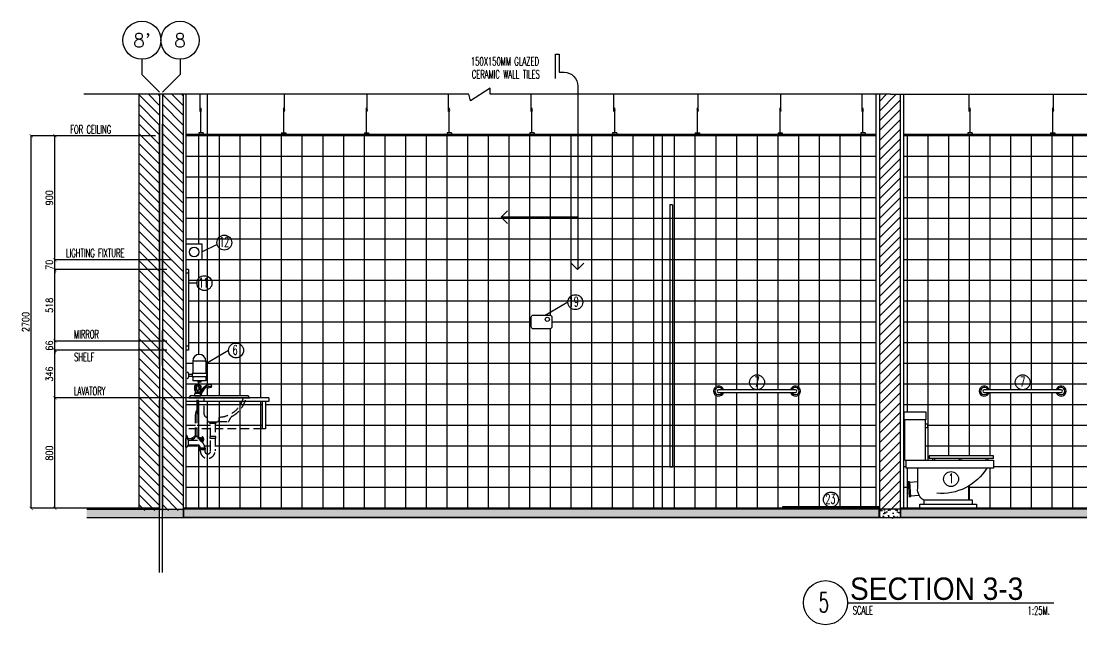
# Model space of a CAD drawing. Extents: x -139655 to -110778, y 166361 to 186286.
# Drawn here: x -127490 to -119799, y 171573 to 175946 of the extents above; entities that cross this region are included whole.
import ezdxf
from ezdxf.enums import TextEntityAlignment as Align

# ---------------------------------------------------------------- set-up
doc = ezdxf.new("R2010")
doc.units = 0
doc.header["$LTSCALE"] = 500
doc.header["$MEASUREMENT"] = 0
doc.linetypes.add('CENTERX2', pattern=[4, 2.5, -0.5, 0.5, -0.5])
doc.linetypes.add('HIDDEN2', pattern=[0.1875, 0.125, -0.0625])
doc.layers.get('0').update_dxf_attribs({"linetype": 'CONTINUOUS'})
doc.layers.get('DEFPOINTS').update_dxf_attribs({"linetype": 'CONTINUOUS'})
for name, color, linetype in [('AX-CR', 2, 'CONTINUOUS'), ('AX-TXT', 2, 'CONTINUOUS'), ('AXES', 11, 'CENTERX2'), ('CONC', 3, 'CONTINUOUS'), ('DIM1', 2, 'CONTINUOUS'), ('Dimout', 4, 'CONTINUOUS'), ('DW', 7, 'CONTINUOUS'), ('ELE', 3, 'CONTINUOUS'), ('ELV', 7, 'CONTINUOUS'), ('FIX', 2, 'CONTINUOUS'), ('HatchA', 11, 'CONTINUOUS'), ('P-FIXT', 3, 'CONTINUOUS'), ('P-FIXT-MISC', 84, 'CONTINUOUS'), ('P-HIDE', 1, 'CONTINUOUS'), ('P-HIDE-2', 7, 'HIDDEN2'), ('PART', 9, 'CONTINUOUS'), ('Plaster', 7, 'CONTINUOUS'), ('SANI', 2, 'CONTINUOUS'), ('Tile', 5, 'CONTINUOUS'), ('TITLE', 1, 'CONTINUOUS'), ('TXT', 2, 'CONTINUOUS'), ('TXT1', 2, 'CONTINUOUS'), ('WALL', 6, 'CONTINUOUS'), ('WallPartition', 2, 'CONTINUOUS'), ('Windows', 9, 'CONTINUOUS')]:
    doc.layers.add(name, color=color, linetype=linetype)
doc.styles.add('DIM', font='simplex.shx', dxfattribs={"width": 0.85})
doc.styles.add('ROMANS', font='romans.shx', dxfattribs={"width": 0.6})
doc.styles.add('TTXT', font='swisse.ttf', dxfattribs={"width": 0.9})
doc.dimstyles.new('DIM1-25', dxfattribs={"dimscale": 25, "dimtxt": 2, "dimasz": 1, "dimexe": 0.03, "dimexo": 0.03, "dimgap": 0.6, "dimtad": 1, "dimdec": 0, "dimdsep": 46, "dimtxsty": 'DIM', "dimblk1": 'ARCHTICK', "dimblk2": 'ARCHTICK', "dimsah": 1, "dimcen": 0.09, "dimdle": 0.03, "dimclrd": 256, "dimclrt": 2, "dimadec": 0, "dimazin": 0, "dimtfac": 1, "dimtdec": 0, "dimtix": 1, "dimtmove": 1, "dimatfit": 3, "dimldrblk": 'ARCHTICK', "dimfxl": 0, "dimtvp": 2, "dimtolj": 1, "dimtzin": 0, "dimarcsym": 0})
pattern_1 = [(37.5, (33211.824, -30124.08), (-1.574834, 48.170594), [0, -38, 0, -42.5, 0, -40.625]), (7.5, (33211.824, -30124.08), (44.244418, 70.553652), [0, -20.5, 0, -34.25, 0, -13.125]), (327.5, (33181.074, -30124.08), (77.8535465, 0.141476), [0, -12.5, 0, -45, 0, -58.75]), (317.5, (33181.074, -30124.08), (75.153165, 21.941889), [0, -6.25, 0, -29.5, 0, -33.75])]

# ---------------------------------------------------------------- blocks, each defined once
blk = doc.blocks.new('AM-FC4SA')
at = {"layer": 'P-FIXT-MISC'}
for p, q in [((-17.3, 77.5), (17.2, 77.5)), ((-17.3, 77.5), (-17.3, 75.5)), ((17.2, 77.5), (17.2, 75.5)), ((100.1, 80), (101, 81)), ((101.5, 66.4), (100.1, 80)), ((102.5, 66.5), (101, 81)), ((-22.5, 1), (-18, 20)), ((-22.5, 1), (22.5, 1)), ((-22.5, 1), (-22.5, 0)), ((-22.5, 0), (22.5, 0)), ((-17.3, 75.5), (-22, 73)), ((-22, 73), (22, 73)), ((-22, 73), (-22, 44)), ((-22, 44), (-19.1, 38.6)), ((-18.5, 36.2), (-18.5, 28.5)), ((-18.5, 28.5), (-17.5, 25.5)), ((-18.5, 28.5), (18.5, 28.5)), ((-18, 20), (18, 20)), ((-17.5, 25.5), (17.5, 25.5)), ((-17.4, 44), (-7.8, 44)), ((-17.3, 75.5), (17.2, 75.5)), ((-17.3, 61.4), (-17.3, 45.3)), ((-15.5, 20), (-15, 25.5)), ((-8, 61.5), (-8, 45.5)), ((17.4, 44), (7.8, 44)), ((8, 61.5), (8, 45.5)), ((15.5, 20), (15, 25.5)), ((17.2, 75.5), (22, 73)), ((17.3, 61.4), (17.3, 45.3)), ((18.5, 28.5), (17.5, 25.5)), ((22.5, 1), (18, 20)), ((18.5, 36.2), (18.5, 28.5)), ((22, 44), (19.1, 38.6)), ((22, 73), (22, 44)), ((22.5, 1), (22.5, 0)), ((71.5, 64), (74.3, 54.2)), ((102.5, 66.5), (73.6, 64.1)), ((97.4, 60.8), (74.3, 54.2)), ((74.3, 54.2), (75.4, 54)), ((96.6, 60), (75.4, 54)), ((95.9, 66), (97.4, 60.8)), ((96.6, 60), (97.4, 60.8))]:
    blk.add_line(p, q, dxfattribs=at)
blk.add_lwpolyline([(64.1, 74, 0.069176), (29, 46.6, 0.009652), (24.7, 42, 0.014967), (18.5, 34.6, 0.014456)], format="xyb", dxfattribs=at)
for centre, radius, start, end in [((90.1, 29.8), 50, 92.67809, 122.01986), ((89.2, 30.8), 50, 92.85404, 120.11892), ((98.2, -150.7), 231.7, 89.31853, 92.85404), ((97.5, -127.6), 207.6, 89.28153, 92.67809), ((-34, 60.3), 16.7, 3.59264, 44.33483), ((-37.3, 53.3), 22, 322.58773, 330.16369), ((-23.5, 36.2), 5, 0, 28.30076), ((-22.3, 45.3), 5, 324.03892, 0), ((5.7, 60.5), 13.8, 130.81779, 175.78341), ((-3, 45.5), 5, 180, 215.96108), ((6.4, 52.3), 16.6, 215.96108, 236.64562), ((0, 67.1), 5, 49.18221, 130.81779), ((0, 42.6), 5, 236.64562, 303.35438), ((-6.4, 52.3), 16.6, 303.35438, 324.03892), ((-5.7, 60.5), 13.8, 4.21659, 49.18221), ((3, 45.5), 5, 324.03892, 0), ((34, 60.3), 16.7, 135.66517, 176.40736), ((22.3, 45.3), 5, 180, 215.96108), ((127.1, -29.2), 119.6, 122.01986, 155.71771), ((37.3, 53.3), 22, 209.83631, 217.41227), ((23.5, 36.2), 5, 151.69924, 180), ((121.7, -20.9), 101.6, 129.63158, 167.56112), ((76, 34.2), 30, 94.66712, 129.63158)]:
    blk.add_arc(centre, radius, start, end, dxfattribs=at)
blk = doc.blocks.new('AQLYNC-S')
at = {"layer": 'P-FIXT'}
blk.add_lwpolyline([(20, 800), (462, 800), (452, 815.6), (30, 815.6)], close=True, dxfattribs=at)
at = {"layer": 'P-HIDE'}
blk.add_point((0, 0), dxfattribs=at)
at = {"layer": 'P-HIDE-2'}
for p, q in [((14.3, 506.3), (44.5, 506.3)), ((44.5, 492.5), (14.3, 492.5)), ((98.6, 512.2), (105.5, 512.2)), ((98.6, 490.8), (98.6, 512.2)), ((105.5, 512.2), (105.5, 488.9)), ((116.4, 502.3), (105.5, 502.3)), ((116.4, 496.4), (105.5, 496.4))]:
    blk.add_line(p, q, dxfattribs=at)
for points in [[(70, 523), (70, 683.4, -0.080612), (71.5, 692.8), (79.5, 713.6, 0.080612), (81, 723.1), (81, 800)], [(80, 523), (80, 683.4, -0.067257), (80.7, 688.7), (88.5, 709.2, 0.088566), (91, 723.1), (91, 800)], [(415.7, 800, -0.327165), (243.3, 660.9, 0.400713), (238.5, 655.9), (238.5, 630.7, -0.414214), (236.5, 628.7), (230.5, 628.7, 0.414214), (229.5, 627.7), (229.5, 624.1), (219.5, 624.1), (174.5, 624.1), (164.5, 624.1), (164.5, 627.7, 0.414214), (163.5, 628.7), (157.5, 628.7, -0.414214), (155.5, 630.7), (155.5, 657.7, 0.420596), (152.4, 660.7, -0.420596), (132, 680.7), (132, 798.7, 0.065023), (131.8, 800)], [(236.5, 628.7), (307.5, 628.7, 0.280402), (311.9, 631.4), (325.4, 657.5, -0.150095), (333.6, 665.9, 0.212727), (436.3, 799.9)], [(14.7, 496.8, 0.013397), (14.8, 499.4, 0.162853), (4.9, 528.9), (0, 528.9), (0, 469.8)], [(15, 460), (82.5, 460, -0.414214), (104, 438.5), (104, 436.5), (136, 436.5), (136, 438.5, 0.414214), (82.5, 492), (15, 492)], [(64.7, 517.1), (64.7, 513.2, -0.414214), (59.7, 508.3), (51.4, 508.3)], [(85.3, 517.1), (85.3, 513.2, 0.414214), (90.3, 508.3), (98.6, 508.3)], [(212, 509.3), (212, 428.1), (211, 424.2), (211, 415.7, -1), (104, 415.7), (104, 424.2), (103, 425.2), (137, 425.2), (136, 424.2), (136, 415.7, 1), (179, 415.7), (179, 424.2), (178, 428.1), (178, 509.3)], [(120.3, 518.1, -0.221339), (129, 499.4, -0.221339), (120.3, 480.7)]]:
    blk.add_lwpolyline(points, format="xyb", dxfattribs=at)
for points in [[(175.5, 615.2, -0.414214), (173.5, 617.2), (173.5, 624.1), (216.5, 624.1), (216.5, 617.2, -0.414214), (214.5, 615.2)], [(0, 508.5), (1.1, 508.5, -0.40432), (15, 494), (15, 458, -0.40432), (1.1, 443.5), (0, 443.5)], [(214.5, 519.8), (175.5, 519.8, 0.414214), (173.5, 517.8), (173.5, 509.3), (216.5, 509.3), (216.5, 517.8, 0.414214)], [(99.5, 426), (99.5, 425.2), (140.5, 425.2), (140.5, 426), (141.5, 426), (141.5, 434.5, 0.414214), (139.5, 436.5), (100.5, 436.5, 0.414214), (98.5, 434.5), (98.5, 426)]]:
    blk.add_lwpolyline(points, format="xyb", close=True, dxfattribs=at)
for points in [[(211, 615.2), (211, 519.8), (179, 519.8), (179, 615.2)], [(44.5, 492), (44.5, 512.2), (51.4, 512.2)], [(51.4, 512.2), (51.4, 492)], [(116.4, 483.5), (116.4, 518.1), (120.3, 518.1), (120.3, 480.7)]]:
    blk.add_lwpolyline(points, dxfattribs=at)
blk.add_lwpolyline([(60.2, 517.1), (60.2, 523), (89.8, 523), (89.8, 517.1)], close=True, dxfattribs=at)
at = {"layer": 'P-FIXT-MISC'}
blk.add_blockref('AM-FC4SA', (84.9, 815.6), dxfattribs=at)
blk = doc.blocks.new('_ARCHTICK')
at = {"color": 0, "linetype": 'ByBlock', "const_width": 0.15}
blk.add_lwpolyline([(-0.5, -0.5), (0.5, 0.5)], dxfattribs=at)
blk = doc.blocks.new('*D76')
at = {"layer": 'DEFPOINTS', "color": 0}
for p in [(-127246.6, 173216.6), (-126248.5, 173216.6), (-126485.9, 172416.6)]:
    blk.add_point(p, dxfattribs=at)
at = {"layer": 'Dimout', "color": 0, "lineweight": -2}
for p, q in [((-126249.3, 173216.6), (-127247.4, 173216.6)), ((-126486.6, 172416.6), (-127247.4, 172416.6))]:
    blk.add_line(p, q, dxfattribs=at)
at = {"layer": 'Dimout', "lineweight": -2}
blk.add_line((-127246.6, 172415.8), (-127246.6, 173217.3), dxfattribs=at)
at = {"layer": 'Dimout', "lineweight": -2, "xscale": 25, "yscale": 25, "zscale": 25}
for p, rotation in [((-127246.6, 173216.6), 90), ((-127246.6, 172416.6), 270)]:
    blk.add_blockref('_ARCHTICK', p, dxfattribs=dict(at, rotation=rotation))
at = {"layer": 'Dimout', "color": 2, "insert": (-127286.6, 172816.6), "char_height": 50, "attachment_point": 5, "rotation": 90, "style": 'DIM'}
blk.add_mtext('\\A1;800', dxfattribs=at)
blk = doc.blocks.new('*D75')
at = {"layer": 'DEFPOINTS', "color": 0}
for p in [(-127417.5, 175116.6), (-126515.6, 175116.6), (-126485.9, 172416.6)]:
    blk.add_point(p, dxfattribs=at)
at = {"layer": 'Dimout', "color": 0, "lineweight": -2}
for p, q in [((-126516.4, 175116.6), (-127418.2, 175116.6)), ((-126486.6, 172416.6), (-127418.2, 172416.6))]:
    blk.add_line(p, q, dxfattribs=at)
at = {"layer": 'Dimout', "lineweight": -2}
blk.add_line((-127417.5, 172415.8), (-127417.5, 175117.3), dxfattribs=at)
at = {"layer": 'Dimout', "lineweight": -2, "xscale": 25, "yscale": 25, "zscale": 25}
for p, rotation in [((-127417.5, 175116.6), 90), ((-127417.5, 172416.6), 270)]:
    blk.add_blockref('_ARCHTICK', p, dxfattribs=dict(at, rotation=rotation))
at = {"layer": 'Dimout', "color": 2, "insert": (-127457.5, 173766.6), "char_height": 50, "attachment_point": 5, "rotation": 90, "style": 'DIM'}
blk.add_mtext('\\A1;2700', dxfattribs=at)
blk = doc.blocks.new('COMP')
at = {"layer": 'FIX'}
for p, q in [((-0.0411, 0.35), (-0.0411, 0.6416)), ((0.1079, 0.35), (0.1079, 0.6416)), ((-0.0575, 0.6125), (-0.0575, 0.5833)), ((-0.0411, 0.6125), (-0.0575, 0.6125)), ((-0.0575, 0.5833), (-0.0411, 0.5833)), ((-0.5343, 0.3618), (-0.5343, 0.3792)), ((-0.5343, 0.3792), (-0.0685, 0.3792)), ((-0.5343, 0.3618), (-0.0685, 0.3618)), ((-0.5343, 0.35), (-0.5343, 0.2917)), ((0.1079, 0.35), (-0.5343, 0.35)), ((-0.4959, 0.35), (-0.4959, 0.3618)), ((-0.4825, 0.35), (-0.4825, 0.3618)), ((-0.301, 0.35), (-0.301, 0.3618)), ((-0.2876, 0.35), (-0.2876, 0.3618)), ((-0.1087, 0.35), (-0.1087, 0.3618)), ((-0.0953, 0.35), (-0.0953, 0.3618)), ((-0.0685, 0.3792), (-0.0685, 0.3618)), ((0.0971, 0.2917), (0.0971, 0.35)), ((-0.5343, 0.2917), (0.0971, 0.2917)), ((0.0146, 0.1458), (0.0146, 0.2917)), ((-0.3528, 0.1603), (-0.3528, 0.0583)), ((0.0146, 0.1914), (0.0738, 0.1873)), ((0.0741, 0.1923), (0.0665, 0.0825)), ((0.0741, 0.1923), (0.0841, 0.1916)), ((0.0841, 0.1916), (0.0765, 0.0818)), ((0.0027, 0.092), (0.0669, 0.0875)), ((0.0665, 0.0825), (0.0765, 0.0818)), ((-0.382, 0.0583), (-0.0292, 0.0583)), ((-0.382, 0.0292), (-0.382, 0.0583)), ((-0.0292, 0.0583), (-0.0292, 0.0292))]:
    blk.add_line(p, q, dxfattribs=at)
for points in [[(0.1117, 0.6416), (0.1117, 0.7), (-0.0449, 0.7), (-0.0449, 0.6416)], [(0, 0), (0, 0.0292), (-0.4111, 0.0292), (-0.4111, 0)]]:
    blk.add_lwpolyline(points, close=True, dxfattribs=at)
for centre, radius, start, end in [((-0.1594, 0.4916), 0.3837, 211.41144, 275.3446), ((-0.0802, 0.1385), 0.0951, 302.4712, 4.3987)]:
    blk.add_arc(centre, radius, start, end, dxfattribs=at)
blk = doc.blocks.new('AXU')
at = {"layer": 'AX-CR'}
blk.add_circle((0, 350), 350, dxfattribs=at)
at = {"layer": 'AX-TXT', "style": 'ROMANS'}
blk.add_attdef('AX', text='', height=250, dxfattribs=at).set_placement((0, 350), align=Align.MIDDLE)
blk = doc.blocks.new('*D80')
at = {"layer": 'DEFPOINTS', "color": 0}
for p in [(-127246.6, 174146.6), (-126434.6, 174146.6), (-126434.6, 173628.9)]:
    blk.add_point(p, dxfattribs=at)
at = {"layer": 'Dimout', "color": 0, "lineweight": -2}
for p, q in [((-126435.4, 174146.6), (-127247.4, 174146.6)), ((-126435.4, 173628.9), (-127247.4, 173628.9))]:
    blk.add_line(p, q, dxfattribs=at)
at = {"layer": 'Dimout', "lineweight": -2}
blk.add_line((-127246.6, 173628.1), (-127246.6, 174147.3), dxfattribs=at)
at = {"layer": 'Dimout', "lineweight": -2, "xscale": 25, "yscale": 25, "zscale": 25}
for p, rotation in [((-127246.6, 174146.6), 90), ((-127246.6, 173628.9), 270)]:
    blk.add_blockref('_ARCHTICK', p, dxfattribs=dict(at, rotation=rotation))
at = {"layer": 'Dimout', "color": 2, "insert": (-127286.6, 173887.7), "char_height": 50, "attachment_point": 5, "rotation": 90, "style": 'DIM'}
blk.add_mtext('\\A1;518', dxfattribs=at)
blk = doc.blocks.new('*D79')
at = {"layer": 'DEFPOINTS', "color": 0}
for p in [(-127246.6, 173628.9), (-126434.6, 173628.9), (-126434.6, 173562.9)]:
    blk.add_point(p, dxfattribs=at)
at = {"layer": 'Dimout', "color": 0, "lineweight": -2}
for p, q in [((-126435.4, 173628.9), (-127247.4, 173628.9)), ((-126435.4, 173562.9), (-127247.4, 173562.9))]:
    blk.add_line(p, q, dxfattribs=at)
at = {"layer": 'Dimout', "lineweight": -2}
for p, q in [((-127246.6, 173628.9), (-127246.6, 173653.9)), ((-127246.6, 173562.9), (-127246.6, 173628.9)), ((-127246.6, 173562.9), (-127246.6, 173537.9))]:
    blk.add_line(p, q, dxfattribs=at)
at = {"layer": 'Dimout', "lineweight": -2, "xscale": 25, "yscale": 25, "zscale": 25}
for p, rotation in [((-127246.6, 173628.9), 270), ((-127246.6, 173562.9), 90)]:
    blk.add_blockref('_ARCHTICK', p, dxfattribs=dict(at, rotation=rotation))
at = {"layer": 'Dimout', "color": 2, "insert": (-127286.6, 173595.9), "char_height": 50, "attachment_point": 5, "rotation": 90, "style": 'DIM'}
blk.add_mtext('\\A1;66', dxfattribs=at)
blk = doc.blocks.new('*D78')
at = {"layer": 'DEFPOINTS', "color": 0}
for p in [(-127246.6, 174216.6), (-126401.6, 174216.6), (-126434.6, 174146.6)]:
    blk.add_point(p, dxfattribs=at)
at = {"layer": 'Dimout', "color": 0, "lineweight": -2}
for p, q in [((-126402.3, 174216.6), (-127247.4, 174216.6)), ((-126435.4, 174146.6), (-127247.4, 174146.6))]:
    blk.add_line(p, q, dxfattribs=at)
at = {"layer": 'Dimout', "lineweight": -2}
for p, q in [((-127246.6, 174216.6), (-127246.6, 174241.6)), ((-127246.6, 174146.6), (-127246.6, 174216.6)), ((-127246.6, 174146.6), (-127246.6, 174121.6))]:
    blk.add_line(p, q, dxfattribs=at)
at = {"layer": 'Dimout', "lineweight": -2, "xscale": 25, "yscale": 25, "zscale": 25}
for p, rotation in [((-127246.6, 174216.6), 270), ((-127246.6, 174146.6), 90)]:
    blk.add_blockref('_ARCHTICK', p, dxfattribs=dict(at, rotation=rotation))
at = {"layer": 'Dimout', "color": 2, "insert": (-127286.6, 174181.6), "char_height": 50, "attachment_point": 5, "rotation": 90, "style": 'DIM'}
blk.add_mtext('\\A1;70', dxfattribs=at)
blk = doc.blocks.new('*D77')
at = {"layer": 'DEFPOINTS', "color": 0}
for p in [(-127246.6, 175116.6), (-126515.6, 175116.6), (-126536.9, 174216.6)]:
    blk.add_point(p, dxfattribs=at)
at = {"layer": 'Dimout', "color": 0, "lineweight": -2}
for p, q in [((-126516.4, 175116.6), (-127247.4, 175116.6)), ((-126537.6, 174216.6), (-127247.4, 174216.6))]:
    blk.add_line(p, q, dxfattribs=at)
at = {"layer": 'Dimout', "lineweight": -2}
blk.add_line((-127246.6, 174215.8), (-127246.6, 175117.3), dxfattribs=at)
at = {"layer": 'Dimout', "lineweight": -2, "xscale": 25, "yscale": 25, "zscale": 25}
for p, rotation in [((-127246.6, 175116.6), 90), ((-127246.6, 174216.6), 270)]:
    blk.add_blockref('_ARCHTICK', p, dxfattribs=dict(at, rotation=rotation))
at = {"layer": 'Dimout', "color": 2, "insert": (-127286.6, 174666.6), "char_height": 50, "attachment_point": 5, "rotation": 90, "style": 'DIM'}
blk.add_mtext('\\A1;900', dxfattribs=at)
blk = doc.blocks.new('*D74')
at = {"layer": 'DEFPOINTS', "color": 0}
for p in [(-127246.6, 173562.9), (-126434.6, 173562.9), (-126248.5, 173216.6)]:
    blk.add_point(p, dxfattribs=at)
at = {"layer": 'Dimout', "color": 0, "lineweight": -2}
for p, q in [((-126435.4, 173562.9), (-127247.4, 173562.9)), ((-126249.3, 173216.6), (-127247.4, 173216.6))]:
    blk.add_line(p, q, dxfattribs=at)
at = {"layer": 'Dimout', "lineweight": -2}
blk.add_line((-127246.6, 173215.8), (-127246.6, 173563.7), dxfattribs=at)
at = {"layer": 'Dimout', "lineweight": -2, "xscale": 25, "yscale": 25, "zscale": 25}
for p, rotation in [((-127246.6, 173562.9), 90), ((-127246.6, 173216.6), 270)]:
    blk.add_blockref('_ARCHTICK', p, dxfattribs=dict(at, rotation=rotation))
at = {"layer": 'Dimout', "color": 2, "insert": (-127286.6, 173389.7), "char_height": 50, "attachment_point": 5, "rotation": 90, "style": 'DIM'}
blk.add_mtext('\\A1;346', dxfattribs=at)
blk = doc.blocks.new('GAN')
for p, q in [((-0.0212, 0.1644), (-0.0212, 0.29)), ((-0.0155, 0.01), (-0.0155, 0.1918)), ((0, 0.01), (-0.031, 0.01)), ((-0.031, 0.01), (-0.031, 0)), ((0, 0.01), (0, 0))]:
    blk.add_line(p, q)
blk.add_lwpolyline([(-0.0118, 0.184), (-0.024, 0.1754), (-0.0113, 0.1703)])
blk = doc.blocks.new('A$C64FB74DC')
at = {"layer": 'FIX'}
blk.add_lwpolyline([(36.6, 46.2, 1), (36.6, 27.1), (594.2, 27.1, 1), (594.2, 46.2)], format="xyb", close=True, dxfattribs=at)
for centre, radius, start, end in [((36.6, 36.6), 36.6, 15.06895, 344.93105), ((36.6, 36.6), 26.6, 20.95176, 339.04824), ((594.2, 36.6), 36.6, 195.06895, 164.93105), ((594.2, 36.6), 26.6, 200.95176, 159.04824)]:
    blk.add_arc(centre, radius, start, end, dxfattribs=at)
blk = doc.blocks.new('walling')
at = {"layer": 'ELV'}
blk.add_line((0.1363, -1.1797), (-0.4198, -1.1797), dxfattribs=at)
blk.add_lwpolyline([(-0.025, -0.176), (-0.025, 0), (0, 0), (0, -0.1306), (0.0363, -0.1306, -0.414214), (0.1363, -0.2306), (0.1363, -1.5582)], format="xyb", dxfattribs=at)
at = {"layer": 'WALL'}
for p, q in [((-0.4198, -1.1797), (-0.3736, -1.1334)), ((-0.4198, -1.1797), (-0.3736, -1.2259)), ((0.1345, -1.56), (0.0882, -1.5137)), ((0.1345, -1.56), (0.1808, -1.5137))]:
    blk.add_line(p, q, dxfattribs=at)
at = {"layer": 'TXT', "style": 'ROMANS', "width": 0.6}
for s, p in [('150X150MM GLAZED', (-0.639, -0.0816)), ('CERAMIC WALL TILES', (-0.6331, -0.1746))]:
    blk.add_text(s, height=0.06, dxfattribs=at).set_placement(p)

msp = doc.modelspace()

# ---------------------------------------------------------------- hatches: boundary and pattern name
at = {"layer": 'HatchA'}
h = msp.add_hatch(dxfattribs=at)
h.set_pattern_fill('ANSI31', color=256, scale=400, style=0)
h.set_pattern_definition([(135, (-334354.27, -28050.13), (35.355339, 35.355339), [])])
h.paths.add_polyline_path([(-126636.6, 175416.6), (-126486.6, 175416.6), (-126486.6, 172401.6), (-126636.6, 172401.6)])
h = msp.add_hatch(dxfattribs=at)
h.set_pattern_fill('ANSI31', color=256, scale=400, style=0)
h.set_pattern_definition([(135, (-334184.27, -28050.13), (35.355339, 35.355339), [])])
h.paths.add_polyline_path([(-126466.6, 175416.6), (-126316.6, 175416.6), (-126316.6, 172401.6), (-126466.6, 172401.6)])
h = msp.add_hatch(dxfattribs=at)
h.set_pattern_fill('ANSI31', color=256, scale=400, style=0)
h.set_pattern_definition([(45, (9782.18, -30875.59), (-35.355339, 35.355339), [])])
h.paths.add_polyline_path([(-121116.6, 175416.6), (-121187, 175416.6), (-121266.6, 175416.6), (-121266.6, 172401.6), (-121116.6, 172401.6)])
at = {"layer": 'Windows'}
h = msp.add_hatch(dxfattribs=at)
h.set_pattern_fill('AR-SAND', color=256, scale=25, style=0)
h.set_pattern_definition(pattern_1)
h.paths.add_polyline_path([(-126486.6, 172410.6), (-127015.5, 172410.6), (-127015.5, 172346.6), (-126486.6, 172346.6)])
h.paths.add_polyline_path([(-126316.6, 172410.6), (-126466.6, 172410.6), (-126466.6, 172401.6), (-126466.6, 172346.6), (-126316.6, 172346.6)])
h.paths.add_polyline_path([(-121270.6, 172410.6), (-126312.6, 172410.6), (-126312.6, 172350.6), (-121270.6, 172350.6)])
h = msp.add_hatch(dxfattribs=at)
h.set_pattern_fill('AR-SAND', color=256, scale=25, style=0)
h.set_pattern_definition(pattern_1)
h.paths.add_polyline_path([(-121116.6, 172410.6), (-121266.6, 172410.6), (-121266.6, 172346.6), (-121116.6, 172346.6)])
h = msp.add_hatch(dxfattribs=at)
h.set_pattern_fill('AR-SAND', color=256, scale=25, style=0)
h.set_pattern_definition(pattern_1)
h.paths.add_polyline_path([(-119266.6, 172410.6), (-121112.6, 172410.6), (-121112.6, 172350.6), (-119266.6, 172350.6)])
h.paths.add_polyline_path([(-115320.6, 172410.6), (-119266.6, 172410.6), (-119266.6, 172350.6), (-115320.6, 172350.6)])
h.paths.add_polyline_path([(-114617.8, 172410.6), (-115316.6, 172410.6), (-115316.6, 172346.6), (-114617.8, 172346.6)])

# ---------------------------------------------------------------- linework, layer by layer
for p, q in [((-121295.4, 175126.6), (-126291.7, 175126.6)), ((-115345.4, 175126.6), (-121087.9, 175126.6))]:
    msp.add_line(p, q)
at = {"layer": 'AXES'}
for p, q in [((-126614.6, 175670.3), (-126614.6, 175559.3)), ((-126338.6, 175670.3), (-126338.6, 175559.3)), ((-126486.6, 175431.3), (-126614.6, 175559.3)), ((-126466.6, 175431.3), (-126338.6, 175559.3)), ((-126486.6, 171952.7), (-126486.6, 175431.3)), ((-126466.6, 171952.7), (-126466.6, 175431.3))]:
    msp.add_line(p, q, dxfattribs=at)
at = {"layer": 'CONC'}
msp.add_lwpolyline([(-123791.6, 173732.6), (-123791.6, 173800.6, -0.414214), (-123775.6, 173816.6), (-123657.6, 173816.6, -0.414214), (-123641.6, 173800.6), (-123641.6, 173732.6, -0.414214), (-123657.6, 173716.6), (-123775.6, 173716.6, -0.414214)], format="xyb", close=True, dxfattribs=at)
at = {"layer": 'DIM1'}
msp.add_circle((-123675.2, 173786.1), 15.1, dxfattribs=at)
at = {"layer": 'DW'}
for p, q in [((-126215.3, 174048.5), (-126277.3, 174048.5)), ((-123526.1, 173910.4), (-123690.8, 173813.4)), ((-125986.2, 173560.4), (-126150.9, 173463.4))]:
    msp.add_line(p, q, dxfattribs=at)
at = {"layer": 'ELE'}
for points in [[(-121187, 175416.6), (-124089.4, 175416.6), (-124089.4, 175461.7), (-124232.8, 175368.3), (-124244.6, 175416.6), (-124244.6, 175416.6), (-127036.7, 175416.6)], [(-121187, 175416.6), (-118284.6, 175416.6), (-118284.6, 175461.7), (-118141.2, 175368.3), (-118129.3, 175416.6), (-118129.3, 175416.6), (-114559.7, 175416.6)]]:
    msp.add_lwpolyline(points, dxfattribs=at)
at = {"layer": 'FIX'}
for p, q in [((-125693.6, 173216.6), (-126295.4, 173216.6)), ((-125693.6, 173216.6), (-125693.6, 173191.6)), ((-125693.6, 173191.6), (-126295.4, 173191.6)), ((-125743.6, 173191.6), (-125743.6, 172991.6)), ((-125718.6, 173191.6), (-125718.6, 172991.6)), ((-125718.6, 172991.6), (-125743.6, 172991.6)), ((-121969.5, 172426.6), (-121969.5, 172416.6)), ((-121266.6, 172426.6), (-121969.5, 172426.6))]:
    msp.add_line(p, q, dxfattribs=at)
at = {"layer": 'FIX', "color": 8, "linetype": 'HIDDEN2'}
msp.add_line((-125743.6, 172991.6), (-126295.4, 172991.6), dxfattribs=at)
at = {"layer": 'FIX', "color": 2}
for centre in [(-126017.2, 174342.3), (-126161.3, 174048.5), (-123472.1, 173910.4), (-125932.2, 173560.4), (-122154.1, 173330), (-120227.7, 173330), (-120747.1, 172628.7), (-121618.1, 172480.5)]:
    msp.add_circle(centre, 54, dxfattribs=at)
at = {"layer": 'HatchA'}
msp.add_line((-126069.2, 174327.7), (-126178.6, 174274.1), dxfattribs=at)
at = {"layer": 'PART', "linetype": 'ByBlock'}
for p, q in [((-122786.6, 174616.6), (-122786.6, 172716.6)), ((-122766.6, 174616.6), (-122766.6, 172716.6)), ((-122786.6, 172716.6), (-122766.6, 172716.6))]:
    msp.add_line(p, q, dxfattribs=at)
at = {"layer": 'Plaster'}
for p, q in [((-126295.4, 175416.6), (-126295.4, 172416.6)), ((-126141.6, 175416.6), (-126141.6, 173308.6)), ((-121291.6, 175416.6), (-121291.6, 172416.6)), ((-121091.6, 175416.6), (-121091.6, 172416.6)), ((-126291.7, 175126.6), (-126291.7, 175116.6)), ((-126291.7, 175126.6), (-126291.7, 175116.6)), ((-126291.7, 175126.6), (-126291.7, 175116.6)), ((-126291.7, 175126.6), (-126291.7, 175116.6)), ((-122841.6, 175126.6), (-122841.6, 172416.6)), ((-121295.4, 175126.6), (-121295.4, 175116.6)), ((-121295.4, 175126.6), (-121295.4, 175116.6)), ((-121087.9, 175126.6), (-121087.9, 175116.6)), ((-121087.9, 175126.6), (-121087.9, 175116.6)), ((-126141.6, 173295.5), (-126141.6, 173232.1)), ((-126141.6, 173191.6), (-126141.6, 172416.6)), ((-127015.5, 172413.6), (-126636.6, 172413.6)), ((-121266.6, 172416.6), (-126316.6, 172416.6)), ((-121266.6, 172410.6), (-126316.6, 172410.6)), ((-115316.6, 172416.6), (-121116.6, 172416.6)), ((-115316.6, 172410.6), (-121116.6, 172410.6))]:
    msp.add_line(p, q, dxfattribs=at)
at = {"layer": 'SANI'}
for p, q in [((-126293.7, 174216.6), (-126293.7, 174331.6)), ((-126178.6, 174331.6), (-126293.7, 174331.6)), ((-126178.6, 174216.6), (-126178.6, 174331.6)), ((-126178.6, 174216.6), (-126293.7, 174216.6)), ((-126277.3, 174146.6), (-126295.4, 174146.6)), ((-126277.3, 174146.6), (-126277.3, 173562.9)), ((-126277.3, 174120.3), (-126295.4, 174120.3)), ((-126277.3, 173591.7), (-126295.4, 173591.7)), ((-126277.3, 173562.9), (-126295.4, 173562.9)), ((-126246.8, 173483.7), (-126246.8, 173392.7)), ((-126150.9, 173483.7), (-126246.8, 173483.7)), ((-126150.9, 173483.7), (-126150.9, 173392.7)), ((-126277.3, 173393.4), (-126277.3, 173368.1)), ((-126250.7, 173387.5), (-126277.3, 173387.5)), ((-126250.7, 173372.2), (-126277.3, 173372.2)), ((-126147.1, 173392.7), (-126250.7, 173392.7)), ((-126250.7, 173392.7), (-126250.7, 173369.7)), ((-126147.1, 173369.7), (-126250.7, 173369.7)), ((-126246.8, 173369.7), (-126246.8, 173341.3)), ((-126150.9, 173369.7), (-126150.9, 173341.3)), ((-126147.1, 173392.7), (-126147.1, 173369.7)), ((-126150.9, 173341.3), (-126246.8, 173341.3)), ((-126209.4, 173341.3), (-126209.4, 173329.8)), ((-126188.3, 173329.8), (-126209.4, 173329.8)), ((-126188.3, 173341.3), (-126188.3, 173329.8))]:
    msp.add_line(p, q, dxfattribs=at)
at = {"layer": 'SANI', "color": 6}
msp.add_line((-121498, 171732.7), (-120001.8, 171732.7), dxfattribs=at)
at = {"layer": 'SANI'}
msp.add_circle((-126236.1, 174274.1), 34.4, dxfattribs=at)
for centre, radius, start, end in [((-126198.9, 173483.7), 47.9, 0, 180), ((-126286.8, 173393.4), 9.59, 0, 90), ((-126286.8, 173368.1), 9.59, 270, 0)]:
    msp.add_arc(centre, radius, start, end, dxfattribs=at)
at = {"layer": 'Tile'}
for p, q in [((-121291.6, 175116.6), (-126295.4, 175116.6)), ((-126204.1, 175126.6), (-126204.1, 174331.6)), ((-126054.1, 175126.6), (-126054.1, 173232.1)), ((-125904.1, 175126.6), (-125904.1, 173232.1)), ((-125754.1, 175126.6), (-125754.1, 173216.6)), ((-125604.1, 175126.6), (-125604.1, 172416.6)), ((-125454.1, 175126.6), (-125454.1, 172416.6)), ((-125304.1, 175126.6), (-125304.1, 172416.6)), ((-125154.1, 175126.6), (-125154.1, 172416.6)), ((-125004.1, 175126.6), (-125004.1, 172416.6)), ((-124854.1, 175126.6), (-124854.1, 172416.6)), ((-124704.1, 175126.6), (-124704.1, 172416.6)), ((-124554.1, 175126.6), (-124554.1, 172416.6)), ((-124404.1, 175126.6), (-124404.1, 172416.6)), ((-124254.1, 175126.6), (-124254.1, 172416.6)), ((-124104.1, 175126.6), (-124104.1, 172416.6)), ((-123954.1, 175126.6), (-123954.1, 172416.6)), ((-123804.1, 175126.6), (-123804.1, 172416.6)), ((-123654.1, 175126.6), (-123654.1, 173816.2)), ((-123504.1, 175126.6), (-123504.1, 172416.6)), ((-123354.1, 175126.6), (-123354.1, 172416.6)), ((-123204.1, 175126.6), (-123204.1, 172416.6)), ((-123054.1, 175126.6), (-123054.1, 172416.6)), ((-122904.1, 175126.6), (-122904.1, 172416.6)), ((-122754.1, 175126.6), (-122754.1, 172416.6)), ((-122604.1, 175126.6), (-122604.1, 172416.6)), ((-122454.1, 175126.6), (-122454.1, 173296.4)), ((-122304.1, 175126.6), (-122304.1, 173276.1)), ((-122154.1, 175126.6), (-122154.1, 173276.1)), ((-122004.1, 175126.6), (-122004.1, 173276.1)), ((-121854.1, 175126.6), (-121854.1, 173296.4)), ((-121704.1, 175126.6), (-121704.1, 172426.6)), ((-121554.1, 175126.6), (-121554.1, 172426.6)), ((-121404.1, 175126.6), (-121404.1, 172426.6)), ((-115341.6, 175116.6), (-121091.6, 175116.6)), ((-121066.6, 175126.6), (-121066.6, 173116.5)), ((-120916.6, 175126.6), (-120916.6, 172766.5)), ((-120766.6, 175126.6), (-120766.6, 172795.7)), ((-120616.6, 175126.6), (-120616.6, 172795.7)), ((-120466.6, 175126.6), (-120466.6, 173276.1)), ((-120316.6, 175126.6), (-120316.6, 173276.1)), ((-120166.6, 175126.6), (-120166.6, 173276.1)), ((-120016.6, 175126.6), (-120016.6, 173276.1)), ((-119866.6, 175126.6), (-119866.6, 172416.6)), ((-121291.6, 174966.6), (-126295.4, 174966.6)), ((-115341.6, 174966.6), (-121091.6, 174966.6)), ((-121291.6, 174816.6), (-126295.4, 174816.6)), ((-115341.6, 174816.6), (-121091.6, 174816.6)), ((-121291.6, 174666.6), (-126295.4, 174666.6)), ((-115341.6, 174666.6), (-121091.6, 174666.6)), ((-121291.6, 174516.6), (-126295.4, 174516.6)), ((-116316.6, 174516.6), (-121091.6, 174516.6)), ((-121291.6, 174366.6), (-126295.4, 174366.6)), ((-116316.6, 174366.6), (-121091.6, 174366.6)), ((-121291.6, 174216.6), (-126295.4, 174216.6)), ((-126204.1, 174216.6), (-126204.1, 173531.4)), ((-116316.6, 174216.6), (-121091.6, 174216.6)), ((-121291.6, 174066.6), (-126277.3, 174066.6)), ((-118601.5, 174066.6), (-121091.6, 174066.6)), ((-121291.6, 173916.6), (-126277.3, 173916.6)), ((-118601.5, 173916.6), (-121091.6, 173916.6)), ((-123791.6, 173766.6), (-126277.3, 173766.6)), ((-121291.6, 173766.6), (-123641.6, 173766.6)), ((-118601.5, 173766.6), (-121091.6, 173766.6)), ((-123654.1, 173716.9), (-123654.1, 172416.6)), ((-121291.6, 173616.6), (-126277.3, 173616.6)), ((-116316.6, 173616.6), (-121091.6, 173616.6)), ((-126246.8, 173466.6), (-126295.4, 173466.6)), ((-121291.6, 173466.6), (-126150.9, 173466.6)), ((-118586.2, 173466.6), (-121091.6, 173466.6)), ((-121291.6, 173316.6), (-126295.4, 173316.6)), ((-126204.1, 173329.8), (-126204.1, 173309.6)), ((-118367.2, 173316.6), (-121091.6, 173316.6)), ((-122454.1, 173236.7), (-122454.1, 172416.6)), ((-122304.1, 173257), (-122304.1, 172416.6)), ((-122154.1, 173257), (-122154.1, 172416.6)), ((-122004.1, 173257), (-122004.1, 172416.6)), ((-121854.1, 173236.7), (-121854.1, 172426.6)), ((-120466.6, 173257), (-120466.6, 172795.7)), ((-120316.6, 173257), (-120316.6, 172416.6)), ((-120166.6, 173257), (-120166.6, 172416.6)), ((-120016.6, 173257), (-120016.6, 172416.6)), ((-126214.4, 173166.6), (-126295.4, 173166.6)), ((-125743.6, 173166.6), (-126204.4, 173166.6)), ((-126204.1, 173191.6), (-126204.1, 172924.8)), ((-126054.1, 173191.6), (-126054.1, 172416.6)), ((-125904.1, 173191.6), (-125904.1, 172416.6)), ((-125754.1, 173191.6), (-125754.1, 172416.6)), ((-121291.6, 173166.6), (-125718.6, 173166.6)), ((-118619.6, 173166.6), (-121091.6, 173166.6)), ((-126225.4, 173016.6), (-126295.4, 173016.6)), ((-126116.4, 173016.6), (-126215.4, 173016.6)), ((-125743.6, 173016.6), (-126084.4, 173016.6)), ((-121291.6, 173016.6), (-125718.6, 173016.6)), ((-121082.6, 173016.6), (-121091.6, 173016.6)), ((-118497.2, 173016.6), (-120917.2, 173016.6)), ((-126194.7, 172866.6), (-126282.8, 172866.6)), ((-126204.1, 172874.7), (-126204.1, 172416.6)), ((-126117.4, 172866.6), (-126160.6, 172866.6)), ((-121291.6, 172866.6), (-126083.4, 172866.6)), ((-121082.6, 172866.6), (-121091.6, 172866.6)), ((-118405.9, 172866.6), (-120933.5, 172866.6)), ((-121291.6, 172716.6), (-126295.4, 172716.6)), ((-121071.7, 172716.6), (-121091.6, 172716.6)), ((-121066.6, 172708.2), (-121066.6, 172416.6)), ((-120466.6, 172708.2), (-120466.6, 172416.6)), ((-118420, 172716.6), (-120440.4, 172716.6)), ((-121291.6, 172566.6), (-126295.4, 172566.6)), ((-121055.9, 172566.6), (-121091.6, 172566.6)), ((-118434.1, 172566.6), (-120621.9, 172566.6)), ((-120616.6, 172579.9), (-120616.6, 172474.9))]:
    msp.add_line(p, q, dxfattribs=at)
at = {"layer": 'TITLE', "color": 6}
msp.add_circle((-121658, 171732.7), 160, dxfattribs=at)
at = {"layer": 'WALL'}
for p, q in [((-126636.6, 175416.6), (-126636.6, 172410.6)), ((-126486.6, 175416.6), (-126486.6, 172401.6)), ((-126466.6, 175416.6), (-126466.6, 172401.6)), ((-126316.6, 175416.6), (-126316.6, 172346.6)), ((-121266.6, 175416.6), (-121266.6, 172346.6)), ((-121116.6, 175416.6), (-121116.6, 172346.6)), ((-127015.5, 172410.6), (-126316.6, 172410.6)), ((-126312.6, 172410.6), (-126312.6, 172350.6)), ((-121270.6, 172410.6), (-121270.6, 172350.6)), ((-121116.6, 172410.6), (-121266.6, 172410.6)), ((-121112.6, 172410.6), (-121112.6, 172350.6)), ((-114617.8, 172346.6), (-127015.5, 172346.6)), ((-121270.6, 172350.6), (-126312.6, 172350.6)), ((-115320.6, 172350.6), (-121112.6, 172350.6))]:
    msp.add_line(p, q, dxfattribs=at)
at = {"layer": 'WallPartition', "linetype": 'HIDDEN2', "const_width": 2}
for points in [[(-121268.6, 172410.6), (-121268.6, 172348.6), (-126314.6, 172348.6), (-126314.6, 172410.6)], [(-121114.6, 172410.6), (-121114.6, 172348.6), (-115318.6, 172348.6), (-115318.6, 172410.6)]]:
    msp.add_lwpolyline(points, dxfattribs=at)
at = {"layer": 'Windows'}
msp.add_line((-122766.6, 174616.6), (-122786.6, 174616.6), dxfattribs=at)

# ---------------------------------------------------------------- block references
at = {"yscale": 1000, "zscale": 1000}
for p, xscale in [((-126171, 175126.6), 1000), ((-125602, 175126.6), -1000), ((-125002, 175126.6), -1000), ((-124371, 175126.6), 1000), ((-123771, 175126.6), 1000), ((-123171, 175126.6), 1000), ((-122602, 175126.6), -1000), ((-122002, 175126.6), -1000), ((-121371, 175126.6), 1000), ((-120594.1, 175126.6), 1000), ((-120025.2, 175126.6), -1000)]:
    msp.add_blockref('GAN', p, dxfattribs=dict(at, xscale=xscale))
at = {"layer": 'AXES'}
ref = msp.add_blockref('AXU', (-126614.6, 175670.3), dxfattribs=dict(at, xscale=0.3942857142828871, yscale=0.3942857142828871, zscale=0.3942857142857143))
ref.add_attrib('AX', "8'", dxfattribs={"layer": 'AX-TXT', "color": 6, "height": 98.57, "style": 'ROMANS'}).set_placement((-126614.6, 175808.3), align=Align.MIDDLE)
ref = msp.add_blockref('AXU', (-126338.6, 175670.3), dxfattribs=dict(at, xscale=0.3942857142828871, yscale=0.3942857142828871, zscale=0.3942857142857143))
ref.add_attrib('AX', '8', dxfattribs={"layer": 'AX-TXT', "color": 6, "height": 98.6, "style": 'ROMANS'}).set_placement((-126338.6, 175808.3), align=Align.MIDDLE)
at = {"layer": 'FIX'}
for name, p in [('AQLYNC-S', (-126295.4, 172416.6)), ('A$C64FB74DC', (-122469.5, 173229.9)), ('A$C64FB74DC', (-120543.1, 173229.9))]:
    msp.add_blockref(name, p, dxfattribs=at)
at = {"layer": 'WALL', "xscale": 1000, "yscale": 1000, "zscale": 1000}
msp.add_blockref('walling', (-123589.8, 175706.7), dxfattribs=at)
at = {"layer": 'Windows', "xscale": -1000, "yscale": 1000, "zscale": 1000}
msp.add_blockref('COMP', (-120974.6, 172416.6), dxfattribs=at)

# ---------------------------------------------------------------- texts
at = {"layer": 'TITLE', "style": 'ROMANS', "width": 0.6}
msp.add_text('5', height=143.9, dxfattribs=at).set_placement((-121706.7, 171663.2))
at = {"layer": 'TXT', "style": 'ROMANS', "width": 0.6}
for s, height, p in [('FOR CEILING', 60, (-127135.1, 175132.1)), ('12', 70, (-126053.9, 174311.4)), ('LIGHTING FIXTURE', 60, (-127165.5, 174235.8)), ('11', 70, (-126203.8, 174017.7)), ('19', 70, (-123519, 173879.6)), ('MIRROR', 60, (-127107.1, 173648.1)), ('6', 70, (-125957.1, 173529.6)), ('SHELF', 60, (-127107.1, 173483.7)), ('7', 70, (-122172.4, 173299.2)), ('7', 70, (-120246, 173299.2)), ('LAVATORY', 60, (-127107.1, 173235.8)), ('1', 70, (-120764.4, 172597.9)), ('23', 70, (-121657.8, 172449.6)), ('SCALE', 60, (-121460.2, 171647.2)), ('1:25M.', 60, (-120191.6, 171645.9))]:
    msp.add_text(s, height=height, dxfattribs=at).set_placement(p)
at = {"layer": 'TXT1', "color": 6, "style": 'TTXT', "width": 0.9}
msp.add_text('SECTION 3-3', height=162.094, dxfattribs=at).set_placement((-121480.1, 171753.1))

# ---------------------------------------------------------------- dimensions: what is measured, and where the dimension line sits
at = {"layer": 'Dimout'}
for base, p1, p2, picture, middle in [((-127417.5, 175116.6), (-126485.9, 172416.6), (-126515.6, 175116.6), '*D75', (-127457.5, 173766.6)), ((-127246.6, 175116.6), (-126536.9, 174216.6), (-126515.6, 175116.6), '*D77', (-127286.6, 174666.6)), ((-127246.6, 174216.6), (-126434.6, 174146.6), (-126401.6, 174216.6), '*D78', (-127286.6, 174181.6)), ((-127246.6, 174146.6), (-126434.6, 173628.9), (-126434.6, 174146.6), '*D80', (-127286.6, 173887.7)), ((-127246.6, 173628.9), (-126434.6, 173562.9), (-126434.6, 173628.9), '*D79', (-127286.6, 173595.9)), ((-127246.6, 173562.9), (-126248.5, 173216.6), (-126434.6, 173562.9), '*D74', (-127286.6, 173389.7)), ((-127246.6, 173216.6), (-126485.9, 172416.6), (-126248.5, 173216.6), '*D76', (-127286.6, 172816.6))]:
    dim = msp.add_linear_dim(base=base, p1=p1, p2=p2, angle=90, dimstyle='DIM1-25', dxfattribs=at)
    dim.commit()
    dim.dimension.update_dxf_attribs({"geometry": picture, "text_midpoint": middle})

doc.saveas('drawing.dxf')
